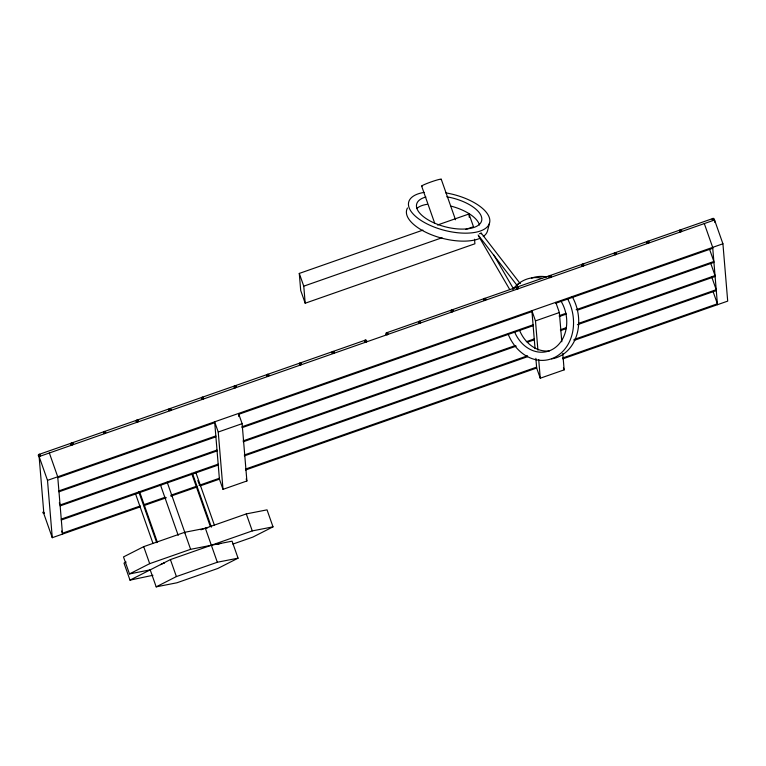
<?xml version="1.0" encoding="UTF-8"?>
<svg xmlns="http://www.w3.org/2000/svg" width="766" height="766" viewBox="0 0 766 766"><rect width="100%" height="100%" fill="white"/><g stroke="black" fill="none" stroke-linecap="round" stroke-linejoin="round"><path stroke-width="1.15" d="M489.512 223.126L487.463 231.093A41.757 18.489 14.4 0 1 483.26 236.512M207.663 527.803L184.635 532.322L143.702 546.656L123.498 556.93L129.483 573.925L150.203 569.856L156.187 586.852L176.917 582.782L217.85 568.449L238.063 558.175L232.079 541.179L190.619 549.318L149.686 563.652L129.483 573.925M126.141 562.053L124.015 563.134L130 580.13L152.932 575.285M130 580.13L170.416 559.582L252.282 530.905L273.012 526.845L267.028 509.85L246.298 513.909L200.941 529.804M273.012 526.845L252.799 537.119L232.883 544.09M156.187 586.852L176.4 576.578L217.333 562.244L238.063 558.175M216.634 544.358L217.362 544.071M220.819 543.391L217.783 544.138M474.518 239.231L474.901 243.78L305.194 303.221L300.703 290.477L299.286 273.424L422.909 230.116M437.52 225.003L468.993 213.982L473.484 226.726L465.613 229.484M305.194 303.221L303.767 286.168L442.011 237.747M39.688 456.402L38.999 454.449L365.353 340.142L365.985 341.914M386.581 332.894L387.213 334.704L386.533 332.808L712.887 218.501L713.529 220.282M140.398 506.824L52.27 537.694L43.892 513.9L39.123 456.574L714.544 219.995L722.922 243.789L727.7 301.115L562.809 358.871M52.27 537.694L47.502 480.368L722.922 243.789M57.804 477.687L214.719 422.717M531.968 311.599L238.599 414.358L238.781 416.56M712.763 248.27L555.848 303.231L555.771 302.34L559.362 312.538L561.804 341.78M242.123 423.655L246.891 480.981L223.011 489.35L218.243 432.024L242.123 423.655L238.532 413.458M537.923 350.148L535.482 320.897L559.362 312.538M58.905 490.891L215.821 435.931M241.96 426.777L533.069 324.813M559.209 315.659L565.978 313.284M576.137 309.723L713.864 261.484L709.68 249.582M58.982 491.791L215.897 436.831M242.037 427.677L533.146 325.703M559.285 316.55L566.055 314.175M577.344 310.22L713.941 262.374M216.998 450.035L60.083 505.005L59.317 502.841M243.138 440.881L515.068 345.638M526.347 341.684L534.247 338.917M560.386 329.763L566.026 327.781M578.445 323.434L715.042 275.588L710.475 262.614M60.16 505.895L217.075 450.935M243.205 441.781L516.265 346.136M527.554 342.182L534.323 339.817M560.453 330.653L566.103 328.681M577.392 324.727L715.118 276.488M61.261 519.109L218.176 464.148M244.306 454.994L527.525 355.788M573.973 339.52L716.22 289.701L711.643 276.718M61.328 520.009L218.253 465.039M244.383 455.885L527.592 356.688M574.05 340.42L716.287 290.592M140.331 505.933L62.429 533.213L61.673 531.049M143.711 504.746L165.159 497.23M170.808 495.257L196.776 486.161M199.026 485.366L219.354 478.252M245.484 469.098L536.593 367.134M562.732 357.981L717.388 303.805L713.203 291.903M143.788 505.637L166.366 497.737M170.885 496.148L196.843 487.061M200.232 485.874L219.421 479.152L214.652 421.827L218.243 432.024M245.56 469.998L536.669 368.025L535.865 358.325M536.669 368.025L540.26 378.222L564.14 369.863L562.78 353.48M581.71 265.457L583.663 264.777M614.342 254.025L616.295 253.345M646.973 242.592L648.936 241.912M679.614 231.16L681.568 230.48M299.439 364.233L301.392 363.553M332.071 352.8L334.033 352.121M418.533 322.61L420.486 321.931M451.164 311.178L453.127 310.498M483.796 299.755L485.759 299.066M516.437 288.322L518.39 287.633M549.069 276.89L551.032 276.2M136.262 421.386L138.215 420.706M168.893 409.963L170.856 409.274M201.535 398.531L203.488 397.841M234.166 387.098L236.129 386.409M266.798 375.666L268.761 374.986M70.989 444.251L72.952 443.571M103.63 432.819L105.584 432.139M43.116 512.808L44.093 512.473M163.828 562.933L164.575 562.713L160.467 564.647M481.067 232.902L520.181 283.554A1.81 0.766 -37.7 0 0 518.199 284.014A1.81 0.766 -37.7 0 0 517.366 285.775M478.128 234.971L517.232 285.622M493.783 254.973L513.44 288.744M478.712 236.263L509.687 289.471M39.009 454.458L39.334 455.339M39.64 456.316L39.353 455.511M704.308 223.586L712.686 247.38L717.464 304.696M563.422 367.824L564.14 369.863M535.482 320.897L531.891 310.699L535.051 348.616M441.254 179.254L455.521 219.765M421.645 186.119L434.715 223.26M299.286 273.424L303.767 286.168M246.173 478.942L246.891 480.981M246.298 513.909L252.282 530.905M219.421 479.152L223.011 489.35M195.79 472.316L214.461 525.342M197.839 480.512L199.026 483.892M192.735 474.125L211.406 527.142M191.605 473.292L210.277 526.309M205.365 528.253L217.333 562.244M167.151 482.14L185.018 532.983M184.635 532.322L190.619 549.318M160.324 484.514L178.2 535.357M170.416 559.582L176.4 576.578M139.546 491.638L157.423 542.405M138.809 491.858L156.685 542.625M135.438 493.572L152.913 543.209M143.702 546.656L149.686 563.652M49.35 452.993L57.728 476.787L62.506 534.113M39.123 456.574L47.502 480.368M714.544 219.995L714.745 222.341M538.699 359.503L540.26 378.222M468.993 213.982L469.271 217.391M480.646 233.324A1.81 0.642 -30.2 0 1 481.182 233.908M479.459 233.764A1.81 0.642 -30.2 0 1 479.88 233.563M421.989 186.224A10.398 0.833 -19.4 0 1 431.373 181.829A10.398 0.833 -19.4 0 1 440.938 179.589M446.808 196.805A33.532 14.841 14.4 0 1 481.086 222.197A33.532 14.841 14.4 0 1 433.585 222.695A33.532 14.841 14.4 0 1 425.896 197.025M479.459 238.542A41.757 18.489 14.4 0 1 429.688 234.032A41.757 18.489 14.4 0 1 407.483 207.988M445.802 192.888A41.757 18.489 14.4 0 1 488.574 225.204A41.757 18.489 14.4 0 1 426.777 223.758A41.757 18.489 14.4 0 1 424.259 192.39M416.819 208.515A33.532 14.841 14.4 0 1 427.045 204.321M451.174 206.159A33.532 14.841 14.4 0 1 479.468 224.974M567.501 298.683A41.757 34.087 77.1 0 1 556.576 356.372A41.757 34.087 77.1 0 1 508.193 334.206M512.827 289.385A41.757 34.087 77.1 0 1 541.744 278.154M531.432 278.135A41.757 34.087 77.1 0 1 546.914 276.976M572.087 296.461A41.757 34.087 77.1 0 1 551.606 358.881M560.741 300.684A33.532 27.375 77.1 0 1 554.077 348.406A33.532 27.375 77.1 0 1 514.407 331.534M549.481 350.885A33.532 27.375 77.1 0 1 519.568 330.357M44.169 513.498A1.034 1.034 0 0 1 43.308 511.793M712.552 220.177A1.034 1.034 0 0 0 714.247 219.583A1.034 1.034 0 0 0 712.878 218.415A1.034 1.034 0 0 0 712.552 220.177M679.911 231.61A1.034 1.034 0 0 0 681.606 231.016A1.034 1.034 0 0 0 680.246 229.848A1.034 1.034 0 0 0 679.911 231.61M647.28 243.033A1.034 1.034 0 0 0 648.974 242.449A1.034 1.034 0 0 0 647.615 241.28A1.034 1.034 0 0 0 647.28 243.033M614.648 254.465A1.034 1.034 0 0 0 616.343 253.872A1.034 1.034 0 0 0 614.974 252.713A1.034 1.034 0 0 0 614.648 254.465M582.007 265.898A1.034 1.034 0 0 0 583.702 265.304A1.034 1.034 0 0 0 582.342 264.136A1.034 1.034 0 0 0 582.007 265.898M549.375 277.33A1.034 1.034 0 0 0 551.07 276.737A1.034 1.034 0 0 0 549.71 275.569A1.034 1.034 0 0 0 549.375 277.33M516.734 288.763A1.034 1.034 0 0 0 518.438 288.169A1.034 1.034 0 0 0 517.069 287.001A1.034 1.034 0 0 0 516.734 288.763M484.102 300.195A1.034 1.034 0 0 0 485.797 299.602A1.034 1.034 0 0 0 484.438 298.434A1.034 1.034 0 0 0 484.102 300.195M451.471 311.628A1.034 1.034 0 0 0 453.166 311.034A1.034 1.034 0 0 0 451.796 309.866A1.034 1.034 0 0 0 451.471 311.628M418.83 323.051A1.034 1.034 0 0 0 420.524 322.467A1.034 1.034 0 0 0 419.165 321.299A1.034 1.034 0 0 0 418.83 323.051M386.198 334.483A1.034 1.034 0 0 0 387.893 333.89A1.034 1.034 0 0 0 386.533 332.722A1.034 1.034 0 0 0 386.198 334.483M365.009 341.818A1.034 1.034 0 0 0 366.703 341.224A1.034 1.034 0 0 0 365.344 340.056A1.034 1.034 0 0 0 365.009 341.818M332.377 353.241A1.034 1.034 0 0 0 334.072 352.657A1.034 1.034 0 0 0 332.703 351.489A1.034 1.034 0 0 0 332.377 353.241M299.736 364.673A1.034 1.034 0 0 0 301.431 364.08A1.034 1.034 0 0 0 300.071 362.921A1.034 1.034 0 0 0 299.736 364.673M267.104 376.106A1.034 1.034 0 0 0 268.799 375.512A1.034 1.034 0 0 0 267.439 374.344A1.034 1.034 0 0 0 267.104 376.106M234.473 387.539A1.034 1.034 0 0 0 236.167 386.945A1.034 1.034 0 0 0 234.798 385.777A1.034 1.034 0 0 0 234.473 387.539M201.831 398.971A1.034 1.034 0 0 0 203.526 398.377A1.034 1.034 0 0 0 202.167 397.209A1.034 1.034 0 0 0 201.831 398.971M169.2 410.404A1.034 1.034 0 0 0 170.895 409.81A1.034 1.034 0 0 0 169.535 408.642A1.034 1.034 0 0 0 169.2 410.404M136.568 421.836A1.034 1.034 0 0 0 138.263 421.243A1.034 1.034 0 0 0 136.894 420.074A1.034 1.034 0 0 0 136.568 421.836M103.927 433.259A1.034 1.034 0 0 0 105.622 432.675A1.034 1.034 0 0 0 104.262 431.507A1.034 1.034 0 0 0 103.927 433.259M71.295 444.692A1.034 1.034 0 0 0 72.99 444.098A1.034 1.034 0 0 0 71.631 442.93A1.034 1.034 0 0 0 71.295 444.692M38.654 456.124A1.034 1.034 0 0 0 40.359 455.531A1.034 1.034 0 0 0 38.989 454.362A1.034 1.034 0 0 0 38.654 456.124"/></g></svg>
